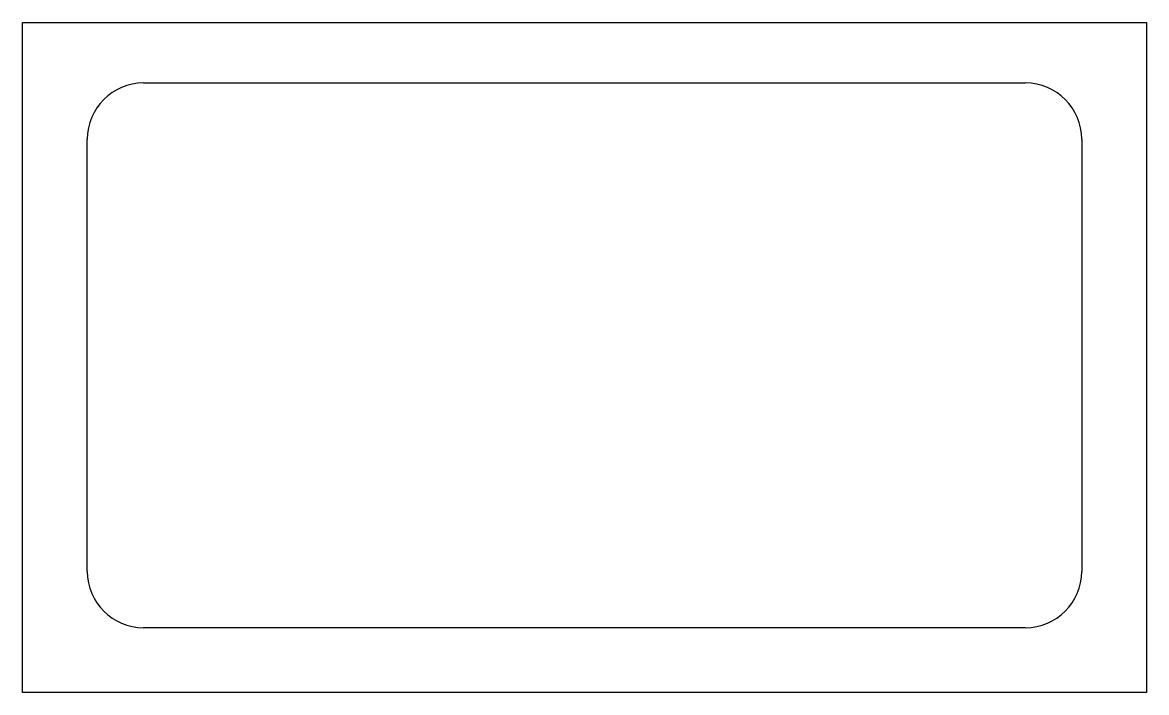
# Model space of a CAD drawing. Extents: x -260 to 260, y -145 to 165.
import ezdxf

# ---------------------------------------------------------------- set-up
doc = ezdxf.new("R2010")
doc.units = 0

# ---------------------------------------------------------------- blocks, each defined once
blk = doc.blocks.new('PAD034')
at = {"layer": 'Cladding', "color": 253}
for p, q in [((-260, 165), (260, 165)), ((-260, -145), (-260, 165)), ((260, 165), (260, -145)), ((-204, 137), (204, 137)), ((-230, -89), (-230, 111)), ((230, 111), (230, -89)), ((204, -115), (-204, -115)), ((260, -145), (-260, -145))]:
    blk.add_line(p, q, dxfattribs=at)
for centre, start, end in [((-204, 111), 90, -180), ((204, 111), 0, 90), ((-204, -89), -180, -90), ((204, -89), -90, 0)]:
    blk.add_arc(centre, 26, start, end, dxfattribs=at)

msp = doc.modelspace()

# ---------------------------------------------------------------- block references
at = {"layer": 'Cladding', "color": 253}
msp.add_blockref('PAD034', (0, 0), dxfattribs=at)

doc.saveas('drawing.dxf')
